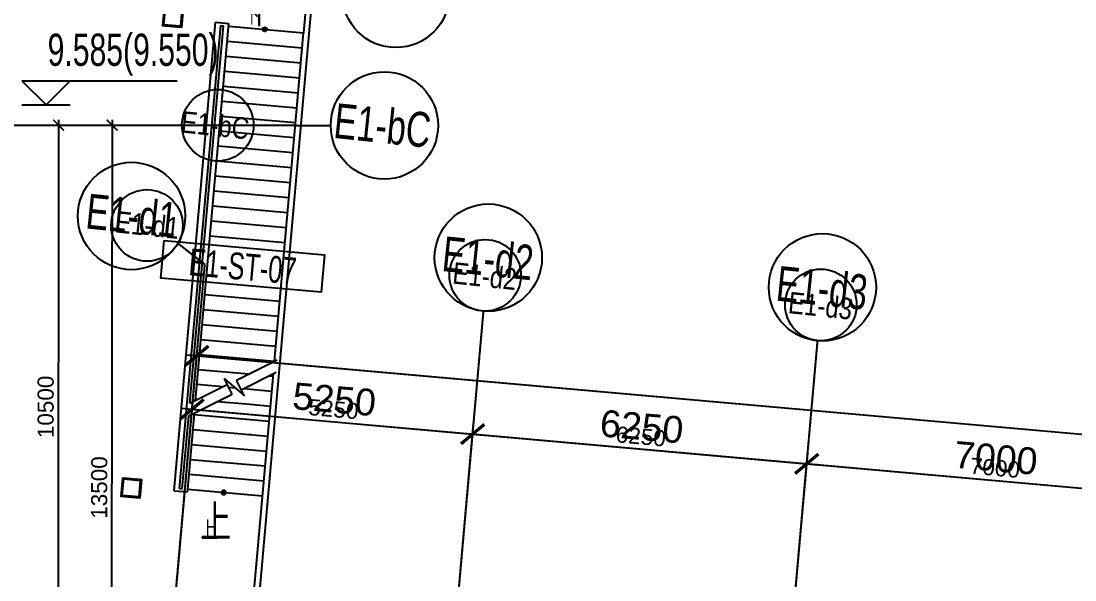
# Model space of a CAD drawing. Header units: millimetres. Extents: x -174040 to 151923, y -227569 to 142020.
# Drawn here: x -67933 to -48294, y 30864 to 41272 of the extents above; entities that cross this region are included whole.
import ezdxf
from ezdxf.enums import TextEntityAlignment as Align

# ---------------------------------------------------------------- set-up
doc = ezdxf.new("R2010")
doc.units = ezdxf.units.MM
doc.header["$LTSCALE"] = 5
doc.linetypes.add('E-RG-1F$0$$0$DOTE', pattern=[2.42, 2, -0.2, 0.02, -0.2])
doc.linetypes.add('XRE2$0$HIDDEN', pattern=[0.375, 0.25, -0.125])
for name, color, linetype in [('A—文字索引', 40, 'Continuous'), ('A—楼梯、电梯、栏杆', 50, 'Continuous'), ('A—轴线、尺寸', 1, 'Continuous'), ('E-RG-2F-300xp$0$E-RG-1F$0$A-DIMS-100', 1, 'Continuous'), ('E1-RI-3F$0$0S-BEAM-DIMS', 21, 'Continuous'), ('E1-RI-3F$0$0S-COLS-LINE', 90, 'Continuous'), ('E1-RI-3F$0$0S-SLAB-SYMB', 40, 'Continuous'), ('E1-RV-3F$0$WRV-1-01-N1$0$AUDIT_D_120618114340-341', 1, 'Continuous'), ('I—平面—填充01(线状)', 8, 'Continuous'), ('I—平面—文字', 40, 'Continuous'), ('I—平面—文字（放大1：100）', 40, 'XRE2$0$HIDDEN'), ('I—平面—标高', 40, 'Continuous'), ('XRE1$0$A-SYMB', 4, 'Continuous'), ('XRE1$0$A-SYMB-NUMB-T', 4, 'Continuous'), ('轴线100', 1, 'Continuous')]:
    doc.layers.add(name, color=color, linetype=linetype)
doc.layers.add('E1-RI-3F$0$A-DETL-MBND', color=5, linetype='Continuous', lineweight=5)
doc.styles.add('ARIAL', font='arial.ttf')
doc.styles.add('XD2008', font='SIMYOU.TTF', dxfattribs={"width": 0.7})
doc.styles.add('XRE1$0$ECADI-TXT', font='simplex.shx', dxfattribs={"bigfont": 'hztxt.shx'})
doc.styles.add('幼圆', font='SIMYOU.TTF', dxfattribs={"width": 0.7})
doc.dimstyles.new('200', dxfattribs={"dimscale": 200, "dimtxt": 2.5, "dimasz": 2, "dimexe": 1, "dimexo": 1, "dimgap": 0.8, "dimtad": 1, "dimdec": 0, "dimdsep": 46, "dimtxsty": 'ARIAL', "dimblk1": 'ARCHTICK', "dimblk2": 'ARCHTICK', "dimsah": 1, "dimcen": -0.9, "dimdle": 1, "dimclrd": 256, "dimclre": 256, "dimclrt": 40, "dimaunit": 1, "dimadec": 0, "dimazin": 0, "dimtfac": 0.35, "dimtdec": 0, "dimtix": 1, "dimtmove": 2, "dimatfit": 3, "dimldrblk": 'ARCHTICK', "dimfxl": 0, "dimtvp": 0.8, "dimtolj": 1, "dimtzin": 0, "dimarcsym": 0})
doc.dimstyles.new('副本 100', dxfattribs={"dimscale": 100, "dimtxt": 2.5, "dimasz": 2, "dimexe": 1, "dimexo": 1, "dimgap": 0.8, "dimtad": 1, "dimdec": 0, "dimdsep": 46, "dimtxsty": 'ARIAL', "dimblk1": 'ARCHTICK', "dimblk2": 'ARCHTICK', "dimsah": 1, "dimcen": -0.9, "dimdle": 1, "dimclrd": 256, "dimclre": 256, "dimclrt": 40, "dimaunit": 1, "dimadec": 0, "dimazin": 0, "dimtfac": 0.35, "dimtdec": 0, "dimtix": 1, "dimtmove": 2, "dimatfit": 3, "dimldrblk": 'ARCHTICK', "dimfxl": 0, "dimtvp": 0.8, "dimtolj": 1, "dimtzin": 0, "dimarcsym": 0})

# ---------------------------------------------------------------- blocks, each defined once
blk = doc.blocks.new('_ArchTick')
at = {"color": 0, "linetype": 'ByBlock', "const_width": 0.15}
blk.add_lwpolyline([(-0.5, -0.5), (0.5, 0.5)], dxfattribs=at)
blk = doc.blocks.new('*D253')
at = {"layer": 'A—轴线、尺寸', "linetype": 'ByBlock', "lineweight": -2}
for p, q in [((-65082, 30258), (-64729, 34243)), ((-64945, 34061), (-59318, 33562)), ((-59852, 29794), (-59499, 33779))]:
    blk.add_line(p, q, dxfattribs=at)
at = {"layer": 'Defpoints', "color": 0, "linetype": 'ByBlock'}
for p in [(-59517, 33580), (-65100, 30059), (-59870, 29595)]:
    blk.add_point(p, dxfattribs=at)
at = {"layer": 'A—轴线、尺寸', "linetype": 'ByBlock', "lineweight": -2, "xscale": 400, "yscale": 400, "zscale": 400}
for p, rotation in [((-64746, 34043), 174.9322288641356), ((-59517, 33580), 354.9322288641357)]:
    blk.add_blockref('_ArchTick', p, dxfattribs=dict(at, rotation=rotation))
at = {"layer": 'A—轴线、尺寸', "color": 40, "linetype": 'ByBlock', "insert": (-62095, 34225), "char_height": 500, "attachment_point": 5, "rotation": 354.9322, "style": 'ARIAL'}
blk.add_mtext('\\A1;5250', dxfattribs=at)
blk = doc.blocks.new('*D254')
at = {"layer": 'A—轴线、尺寸', "linetype": 'ByBlock', "lineweight": -2}
for p, q in [((-59852, 29794), (-59499, 33779)), ((-59716, 33597), (-53092, 33010)), ((-53627, 29242), (-53274, 33227))]:
    blk.add_line(p, q, dxfattribs=at)
at = {"layer": 'Defpoints', "color": 0, "linetype": 'ByBlock'}
for p in [(-53291, 33027), (-59870, 29595), (-53645, 29043)]:
    blk.add_point(p, dxfattribs=at)
at = {"layer": 'A—轴线、尺寸', "linetype": 'ByBlock', "lineweight": -2, "xscale": 400, "yscale": 400, "zscale": 400}
for p, rotation in [((-59517, 33580), 174.9322288641356), ((-53291, 33027), 354.9322288641357)]:
    blk.add_blockref('_ArchTick', p, dxfattribs=dict(at, rotation=rotation))
at = {"layer": 'A—轴线、尺寸', "color": 40, "linetype": 'ByBlock', "insert": (-56367, 33717), "char_height": 500, "attachment_point": 5, "rotation": 354.9322, "style": 'ARIAL'}
blk.add_mtext('\\A1;6250', dxfattribs=at)
blk = doc.blocks.new('*D255')
at = {"layer": 'A—轴线、尺寸', "linetype": 'ByBlock', "lineweight": -2}
for p, q in [((-53627, 29242), (-53274, 33227)), ((-53490, 33045), (-46119, 32391)), ((-46654, 28624), (-46301, 32608))]:
    blk.add_line(p, q, dxfattribs=at)
at = {"layer": 'Defpoints', "color": 0, "linetype": 'ByBlock'}
for p in [(-46319, 32409), (-53645, 29043), (-46672, 28425)]:
    blk.add_point(p, dxfattribs=at)
at = {"layer": 'A—轴线、尺寸', "linetype": 'ByBlock', "lineweight": -2, "xscale": 400, "yscale": 400, "zscale": 400}
for p, rotation in [((-53291, 33027), 174.9322288641356), ((-46319, 32409), 354.9322288641357)]:
    blk.add_blockref('_ArchTick', p, dxfattribs=dict(at, rotation=rotation))
at = {"layer": 'A—轴线、尺寸', "color": 40, "linetype": 'ByBlock', "insert": (-49768, 33132), "char_height": 500, "attachment_point": 5, "rotation": 354.9322, "style": 'ARIAL'}
blk.add_mtext('\\A1;7000', dxfattribs=at)
blk = doc.blocks.new('*D261')
at = {"layer": 'A—轴线、尺寸', "linetype": 'ByBlock', "lineweight": -2}
for p, q in [((-65126, 29760), (-64640, 35239)), ((-64857, 35057), (6363, 28741)), ((5696, 23479), (6182, 28958))]:
    blk.add_line(p, q, dxfattribs=at)
at = {"layer": 'Defpoints', "color": 0, "linetype": 'ByBlock'}
for p in [(-65144, 29561), (6164, 28759), (5678, 23280)]:
    blk.add_point(p, dxfattribs=at)
at = {"layer": 'A—轴线、尺寸', "linetype": 'ByBlock', "lineweight": -2, "xscale": 400, "yscale": 400, "zscale": 400}
for p, rotation in [((-64658, 35039), 174.9322288641356), ((6164, 28759), 354.9322288641357)]:
    blk.add_blockref('_ArchTick', p, dxfattribs=dict(at, rotation=rotation))
at = {"layer": 'A—轴线、尺寸', "color": 40, "linetype": 'ByBlock', "insert": (-29210, 32313), "char_height": 500, "attachment_point": 5, "rotation": 354.9322, "style": 'ARIAL'}
blk.add_mtext('\\A1;71100', dxfattribs=at)
blk = doc.blocks.new('E1-RV-3F$0$3')
at = {"layer": 'A—楼梯、电梯、栏杆'}
h = blk.add_hatch(color=256, dxfattribs=at)
edge = h.paths.add_edge_path()
edge.add_arc((10773784.9, -7567736.8), 20, 138.7891, 318.7891, ccw=False)
edge.add_arc((10773784.9, -7567736.8), 20, -41.2109, 138.7891, ccw=False)
blk.add_lwpolyline([(10773800, -7567750, -1), (10773769.9, -7567723.7, -1)], format="xyb", close=True, dxfattribs=at)
blk = doc.blocks.new('E1-RI-3F$0$gz3')
at = {"layer": 'E1-RI-3F$0$0S-SLAB-SYMB'}
h = blk.add_hatch(dxfattribs=at)
h.set_pattern_fill('ANSI31', color=8, scale=50)
h.set_pattern_definition([(45, (-11779061.447, 6168695.3025), (-4.4194173824, 4.4194173824), [])])
h.paths.add_polyline_path([(175, 175), (-175, 175), (-175, -175), (175, -175)])
h.paths.add_polyline_path([(155, -155), (-155, -155), (-155, 155), (155, 155)], flags=16)
at = {"layer": 'E1-RI-3F$0$0S-COLS-LINE', "color": 4}
blk.add_lwpolyline([(-175, 175), (175, 175), (175, -175), (-175, -175), (-175, 175)], dxfattribs=at)
blk.add_lwpolyline([(-155, 155), (155, 155), (155, -155), (-155, -155)], close=True, dxfattribs=at)
blk = doc.blocks.new('XRE1$0$ECADI-TAG-CODE')
at = {"layer": 'XRE1$0$A-SYMB-NUMB-T', "color": 1}
blk.add_lwpolyline([(0, 3.5), (15, 3.5), (15, 0), (0, 0)], close=True, dxfattribs=at)
at = {"layer": 'XRE1$0$A-SYMB-NUMB-T', "style": 'XRE1$0$ECADI-TXT', "width": 0.7}
blk.add_attdef('CODE', text='', height=2.5, dxfattribs=at).set_placement((7.5, 1.75), align=Align.MIDDLE_CENTER)
blk = doc.blocks.new('biaogao')
at = {"layer": 'I—平面—标高'}
blk.add_line((11716360, -6091840), (11717260, -6091840), dxfattribs=at)
for points in [[(11716360, -6091390), (11719252, -6091390)], [(11716360, -6091390), (11716810, -6091840)], [(11716810, -6091840), (11717260, -6091390)]]:
    blk.add_lwpolyline(points, dxfattribs=at)
at = {"layer": 'I—平面—标高', "style": 'XD2008', "width": 0.7, "flags": 8}
blk.add_attdef('%%p0.000(-0.100)', text='', height=600, dxfattribs=at).set_placement((11716840, -6091293), align=Align.BOTTOM_LEFT)
blk = doc.blocks.new('*D441')
at = {"layer": 'Defpoints', "color": 0, "linetype": 'ByBlock'}
for p in [(-189337, 39858), (-189349, 29358), (-187764, 29356)]:
    blk.add_point(p, dxfattribs=at)
at = {"layer": '轴线100', "linetype": 'ByBlock', "lineweight": -2}
for p, q in [((-187751, 39956), (-187764, 29256)), ((-189237, 39858), (-187652, 39856)), ((-189249, 29358), (-187664, 29356))]:
    blk.add_line(p, q, dxfattribs=at)
at = {"layer": '轴线100', "linetype": 'ByBlock', "lineweight": -2, "xscale": 200, "yscale": 200, "zscale": 200}
for p, rotation in [((-187752, 39856), 89.93222881953983), ((-187764, 29356), 269.9322288195398)]:
    blk.add_blockref('_ArchTick', p, dxfattribs=dict(at, rotation=rotation))
at = {"layer": '轴线100', "color": 40, "linetype": 'ByBlock', "insert": (-187991, 34607), "char_height": 300, "attachment_point": 5, "rotation": 89.9322, "style": 'ARIAL'}
blk.add_mtext('\\A1;10500', dxfattribs=at)
blk = doc.blocks.new('*D469')
at = {"layer": 'Defpoints', "color": 0, "linetype": 'ByBlock'}
for p in [(-189837, 39859), (-189853, 26359), (-186768, 26355)]:
    blk.add_point(p, dxfattribs=at)
at = {"layer": '轴线100', "linetype": 'ByBlock', "lineweight": -2}
for p, q in [((-186751, 39955), (-186768, 26255)), ((-189737, 39859), (-186652, 39855)), ((-189753, 26359), (-186668, 26355))]:
    blk.add_line(p, q, dxfattribs=at)
at = {"layer": '轴线100', "linetype": 'ByBlock', "lineweight": -2, "xscale": 200, "yscale": 200, "zscale": 200}
for p, rotation in [((-186752, 39855), 89.93222881953983), ((-186768, 26355), 269.9322288195398)]:
    blk.add_blockref('_ArchTick', p, dxfattribs=dict(at, rotation=rotation))
at = {"layer": '轴线100', "color": 40, "linetype": 'ByBlock', "insert": (-186993, 33105), "char_height": 300, "attachment_point": 5, "rotation": 89.9322, "style": 'ARIAL'}
blk.add_mtext('\\A1;13500', dxfattribs=at)
blk = doc.blocks.new('*D524')
at = {"layer": 'Defpoints', "color": 0, "linetype": 'ByBlock'}
for p in [(-180034, 34100), (-185617, 30579), (-180387, 30115)]:
    blk.add_point(p, dxfattribs=at)
at = {"layer": '轴线100', "linetype": 'ByBlock', "lineweight": -2}
for p, q in [((-185608, 30679), (-185255, 34663)), ((-185363, 34572), (-179934, 34091)), ((-180379, 30215), (-180025, 34199))]:
    blk.add_line(p, q, dxfattribs=at)
at = {"layer": '轴线100', "linetype": 'ByBlock', "lineweight": -2, "xscale": 200, "yscale": 200, "zscale": 200}
for p, rotation in [((-185264, 34563), 174.9322288766972), ((-180034, 34100), 354.9322288766971)]:
    blk.add_blockref('_ArchTick', p, dxfattribs=dict(at, rotation=rotation))
at = {"layer": '轴线100', "color": 40, "linetype": 'ByBlock', "insert": (-182628, 34564), "char_height": 300, "attachment_point": 5, "rotation": 354.9322, "style": 'ARIAL'}
blk.add_mtext('\\A1;5250', dxfattribs=at)
blk = doc.blocks.new('*D525')
at = {"layer": 'Defpoints', "color": 0, "linetype": 'ByBlock'}
for p in [(-173809, 33548), (-180387, 30115), (-174162, 29563)]:
    blk.add_point(p, dxfattribs=at)
at = {"layer": '轴线100', "linetype": 'ByBlock', "lineweight": -2}
for p, q in [((-180379, 30215), (-180025, 34199)), ((-180134, 34109), (-173709, 33539)), ((-174153, 29663), (-173800, 33647))]:
    blk.add_line(p, q, dxfattribs=at)
at = {"layer": '轴线100', "linetype": 'ByBlock', "lineweight": -2, "xscale": 200, "yscale": 200, "zscale": 200}
for p, rotation in [((-180034, 34100), 174.9322288766972), ((-173809, 33548), 354.9322288766971)]:
    blk.add_blockref('_ArchTick', p, dxfattribs=dict(at, rotation=rotation))
at = {"layer": '轴线100', "color": 40, "linetype": 'ByBlock', "insert": (-176901, 34056), "char_height": 300, "attachment_point": 5, "rotation": 354.9322, "style": 'ARIAL'}
blk.add_mtext('\\A1;6250', dxfattribs=at)
blk = doc.blocks.new('*D526')
at = {"layer": 'Defpoints', "color": 0, "linetype": 'ByBlock'}
for p in [(-166836, 32929), (-174162, 29563), (-167189, 28945)]:
    blk.add_point(p, dxfattribs=at)
at = {"layer": '轴线100', "linetype": 'ByBlock', "lineweight": -2}
for p, q in [((-174153, 29663), (-173800, 33647)), ((-173908, 33556), (-166736, 32920)), ((-167180, 29045), (-166827, 33029))]:
    blk.add_line(p, q, dxfattribs=at)
at = {"layer": '轴线100', "linetype": 'ByBlock', "lineweight": -2, "xscale": 200, "yscale": 200, "zscale": 200}
for p, rotation in [((-173809, 33548), 174.9322288766972), ((-166836, 32929), 354.9322288766971)]:
    blk.add_blockref('_ArchTick', p, dxfattribs=dict(at, rotation=rotation))
at = {"layer": '轴线100', "color": 40, "linetype": 'ByBlock', "insert": (-170302, 33471), "char_height": 300, "attachment_point": 5, "rotation": 354.9322, "style": 'ARIAL'}
blk.add_mtext('\\A1;7000', dxfattribs=at)
blk = doc.blocks.new('*D532')
at = {"layer": 'Defpoints', "color": 0, "linetype": 'ByBlock'}
for p in [(-185661, 30081), (-114353, 29279), (-114839, 23800)]:
    blk.add_point(p, dxfattribs=at)
at = {"layer": '轴线100', "linetype": 'ByBlock', "lineweight": -2}
for p, q in [((-185652, 30181), (-185166, 35659)), ((-185275, 35568), (-114254, 29270)), ((-114830, 23900), (-114344, 29379))]:
    blk.add_line(p, q, dxfattribs=at)
at = {"layer": '轴线100', "linetype": 'ByBlock', "lineweight": -2, "xscale": 200, "yscale": 200, "zscale": 200}
for p, rotation in [((-185175, 35559), 174.9322288766972), ((-114353, 29279), 354.9322288766971)]:
    blk.add_blockref('_ArchTick', p, dxfattribs=dict(at, rotation=rotation))
at = {"layer": '轴线100', "color": 40, "linetype": 'ByBlock', "insert": (-149744, 32651), "char_height": 300, "attachment_point": 5, "rotation": 354.9322, "style": 'ARIAL'}
blk.add_mtext('\\A1;71100', dxfattribs=at)
blk = doc.blocks.new('A$C1C9D1350')
at = {"layer": '轴线100', "linetype": 'E-RG-1F$0$$0$DOTE'}
for p, q in [((-229758.9, 39905.7), (-185451.6, 39853.3)), ((-188573.2, -2762.9), (-185024.4, 37262)), ((-183370.7, -3530.8), (-179831.1, 36390.6)), ((-177145.2, -4082.9), (-173605.5, 35838.5))]:
    blk.add_line(p, q, dxfattribs=at)
at = {"layer": '轴线100', "linetype": 'ByBlock'}
blk.add_line((-185024.4, 37262), (-185531.3, 37653.8), dxfattribs=at)
for centre in [(-184784.9, 39853.3), (-186103.1, 37986.4)]:
    blk.add_circle(centre, 666.7, dxfattribs=at)
at = {"layer": '轴线100'}
for centre in [(-179801.6, 37058.1), (-173546.5, 36506.8)]:
    blk.add_circle(centre, 666.7, dxfattribs=at)
at = {"layer": '轴线100', "color": 40, "style": 'ARIAL', "width": 0.8}
for s, p in [('E1-bC', (-184832.1, 39852.6)), ('E1-d1', (-186097.5, 37995.5)), ('E1-d2', (-179810.8, 37042.5)), ('E1-d3', (-173555.7, 36491.4))]:
    blk.add_text(s, height=400, rotation=354, dxfattribs=at).set_placement(p, align=Align.MIDDLE_CENTER)
at = {"layer": '轴线100', "linetype": 'ByBlock'}
for base, p1, p2, angle, picture, middle in [((-186767.6, 26355.2), (-189836.6, 39858.8), (-189852.6, 26358.8), 89.93223, '*D469', (-186992.9, 33105.4)), ((-187764, 29356.4), (-189336.6, 39858.2), (-189349.1, 29358.2), 89.93223, '*D441', (-187991, 34606.6)), ((-114353.3, 29278.9), (-185661.2, 30080.9), (-114839.1, 23800.4), 354.93223, '*D532', (-149743.7, 32651.5)), ((-180034.1, 34099.7), (-185616.9, 30579.1), (-180387.4, 30115.3), 354.93223, '*D524', (-182628.2, 34563.9)), ((-173808.5, 33547.6), (-180387.4, 30115.3), (-174161.8, 29563.2), 354.93223, '*D525', (-176900.7, 34055.9)), ((-166835.9, 32929.3), (-174161.8, 29563.2), (-167189.2, 28944.9), 354.93223, '*D526', (-170301.6, 33470.7))]:
    dim = blk.add_linear_dim(base=base, p1=p1, p2=p2, angle=angle, dimstyle='副本 100', override={"dimtxt": 3}, dxfattribs=at)
    dim.commit()
    dim.dimension.update_dxf_attribs({"geometry": picture, "text_midpoint": middle})

msp = doc.modelspace()

# ---------------------------------------------------------------- linework, layer by layer
at = {"layer": 'A—楼梯、电梯、栏杆'}
for p, q in [((-65081.8, 32524), (-64307.9, 41249.7)), ((-65081.8, 32524), (-64307.9, 41249.7)), ((-64307.9, 41249.7), (-64058.8, 41227.6)), ((-64307.9, 41249.7), (-64058.8, 41227.6)), ((-64977.8, 32564.9), (-64212.7, 41191.1)), ((-64977.8, 32564.9), (-64212.7, 41191.1)), ((-64786.7, 34153.7), (-64162.9, 41186.7)), ((-64786.7, 34153.7), (-64162.9, 41186.7)), ((-64681.6, 34206.1), (-64058.8, 41227.6)), ((-64681.6, 34206.1), (-64058.8, 41227.6)), ((-64212.7, 41191.1), (-64162.9, 41186.7)), ((-64212.7, 41191.1), (-64162.9, 41186.7)), ((-64063.4, 41177.8), (-62668.7, 41054.1)), ((-64063.4, 41177.8), (-62668.7, 41054.1)), ((-63211.2, 34938.1), (-62668.6, 41054.1)), ((-63211.2, 34938.1), (-62668.6, 41054.1)), ((-64088.1, 40898.9), (-62693.4, 40775.2)), ((-64088.1, 40898.9), (-62693.4, 40775.2)), ((-64112.8, 40620), (-62718.1, 40496.3)), ((-64112.8, 40620), (-62718.1, 40496.3)), ((-64137.6, 40341.1), (-62742.9, 40217.4)), ((-64137.6, 40341.1), (-62742.9, 40217.4)), ((-64162.3, 40062.2), (-62767.6, 39938.5)), ((-64162.3, 40062.2), (-62767.6, 39938.5)), ((-64187.1, 39783.3), (-62792.4, 39659.6)), ((-64187.1, 39783.3), (-62792.4, 39659.6)), ((-64211.8, 39504.4), (-62817.1, 39380.7)), ((-64211.8, 39504.4), (-62817.1, 39380.7)), ((-64236.5, 39225.5), (-62841.9, 39101.8)), ((-64236.5, 39225.5), (-62841.9, 39101.8)), ((-64261.3, 38946.6), (-62866.6, 38822.9)), ((-64261.3, 38946.6), (-62866.6, 38822.9)), ((-64286, 38667.7), (-62891.4, 38544)), ((-64286, 38667.7), (-62891.4, 38544)), ((-64310.7, 38388.8), (-62916.1, 38265.1)), ((-64310.7, 38388.8), (-62916.1, 38265.1)), ((-64335.5, 38109.9), (-62940.9, 37986.2)), ((-64335.5, 38109.9), (-62940.9, 37986.2)), ((-64360.2, 37831), (-62965.6, 37707.3)), ((-64360.2, 37831), (-62965.6, 37707.3)), ((-64385, 37552.1), (-62990.3, 37428.4)), ((-64385, 37552.1), (-62990.3, 37428.4)), ((-64409.7, 37273.2), (-63015.1, 37149.5)), ((-64409.7, 37273.2), (-63015.1, 37149.5)), ((-64506.8, 36177.5), (-63112.2, 36053.8)), ((-64506.8, 36177.5), (-63112.2, 36053.8)), ((-64531.5, 35898.6), (-63137, 35774.9)), ((-64531.5, 35898.6), (-63137, 35774.9)), ((-64556.3, 35619.7), (-63161.7, 35496)), ((-64556.3, 35619.7), (-63161.7, 35496)), ((-64581, 35340.7), (-63186.4, 35217.1)), ((-64581, 35340.7), (-63186.4, 35217.1)), ((-64605.7, 35061.8), (-63212.9, 34938.3)), ((-64605.7, 35061.8), (-63212.9, 34938.3)), ((-63919.6, 34586), (-63158.6, 34965.4)), ((-63919.6, 34586), (-63158.6, 34965.4)), ((-64630.5, 34782.9), (-63691.6, 34699.7)), ((-64630.5, 34782.9), (-63691.6, 34699.7)), ((-63830.3, 34407), (-63179.3, 34731.6)), ((-63830.3, 34407), (-63179.3, 34731.6)), ((-63628, 30238.8), (-63231.8, 34705.4)), ((-63628, 30238.8), (-63231.8, 34705.4)), ((-63311.1, 34665.9), (-63235.9, 34659.2)), ((-63311.1, 34665.9), (-63235.9, 34659.2)), ((-64786.7, 34153.7), (-64089.6, 34501.3)), ((-64786.7, 34153.7), (-64089.6, 34501.3)), ((-64170.3, 34461), (-64655.2, 34504)), ((-64170.3, 34461), (-64655.2, 34504)), ((-64064.8, 34451.7), (-63944.6, 34441)), ((-64064.8, 34451.7), (-63944.6, 34441)), ((-63789.7, 34427.3), (-63260.7, 34380.3)), ((-63789.7, 34427.3), (-63260.7, 34380.3)), ((-64807.4, 33919.9), (-64000.3, 34322.3)), ((-64807.4, 33919.9), (-64000.3, 34322.3)), ((-64679.9, 34225.1), (-64649, 34222.4)), ((-64679.9, 34225.1), (-64649, 34222.4)), ((-64268.4, 34188.6), (-64068.6, 34170.9)), ((-64268.4, 34188.6), (-63664.9, 34135.1)), ((-64268.4, 34188.6), (-64068.6, 34170.9)), ((-64268.4, 34188.6), (-63664.9, 34135.1)), ((-63664.9, 34135.1), (-63285.4, 34101.4)), ((-63664.9, 34135.1), (-63285.4, 34101.4)), ((-64928, 32560.5), (-64807.4, 33919.9)), ((-64928, 32560.5), (-64807.4, 33919.9)), ((-64828.4, 32551.7), (-64702.4, 33972.3)), ((-64828.4, 32551.7), (-64702.4, 33972.3)), ((-64704.7, 33946.2), (-64290.6, 33909.5)), ((-64704.7, 33946.2), (-64290.6, 33909.5)), ((-64290.6, 33909.5), (-63310.2, 33822.5)), ((-64290.6, 33909.5), (-63310.2, 33822.5)), ((-63880, 33873.1), (-63651.1, 33852.8)), ((-63880, 33873.1), (-63651.1, 33852.8)), ((-64729.4, 33667.3), (-63334.9, 33543.6)), ((-64729.4, 33667.3), (-63334.9, 33543.6)), ((-64754.2, 33388.4), (-63359.7, 33264.7)), ((-64754.2, 33388.4), (-63359.7, 33264.7)), ((-63691.4, 33575.2), (-63637.2, 33570.4)), ((-63691.4, 33575.2), (-63637.2, 33570.4)), ((-64778.9, 33109.5), (-63384.4, 32985.8)), ((-64778.9, 33109.5), (-63384.4, 32985.8)), ((-64803.6, 32830.6), (-63409.2, 32706.9)), ((-64803.6, 32830.6), (-63409.2, 32706.9)), ((-65081.8, 32524), (-64832.9, 32501.9)), ((-65081.8, 32524), (-64832.9, 32501.9)), ((-64977.8, 32564.9), (-64928, 32560.5)), ((-64977.8, 32564.9), (-64928, 32560.5)), ((-64832.9, 32501.9), (-64828.4, 32551.7)), ((-64832.9, 32501.9), (-64828.4, 32551.7)), ((-64828.5, 32551.7), (-63433.9, 32428)), ((-64828.5, 32551.7), (-63433.9, 32428)), ((-64828.4, 32551.7), (-63433.9, 32428)), ((-64828.4, 32551.7), (-63433.9, 32428))]:
    msp.add_line(p, q, dxfattribs=at)
for points in [[(-67641.7, 43826.7), (-62363.7, 43358.5), (-63528.4, 30230)], [(-67641.7, 43826.7), (-62363.7, 43358.5), (-63528.4, 30230)], [(-67650.5, 43727.1), (-62472.1, 43267.7), (-62668.5, 41054.1)], [(-67650.5, 43727.1), (-62472.1, 43267.7), (-62668.5, 41054.1)], [(-64000.3, 34322.3), (-64144.1, 34610.6), (-63775.6, 34297.2), (-63919.6, 34586)], [(-64000.3, 34322.3), (-64144.1, 34610.6), (-63775.6, 34297.2), (-63919.6, 34586)]]:
    msp.add_lwpolyline(points, dxfattribs=at)
for points in [[(-63391.2, 41118.2, 0, 0, 0), (-63918, 35178.2, 40, 0, 0), (-63936.8, 34965.4, 0, 0, 0)], [(-63391.2, 41118.2, 0, 0, 0), (-63918, 35178.2, 40, 0, 0), (-63936.8, 34965.4, 0, 0, 0)], [(-64156, 32492.1, 0, 0, 0), (-64015.8, 34074.4, 40, 0, 0), (-63996.9, 34287.2, 0, 0, 0)], [(-64156, 32492.1, 0, 0, 0), (-64015.8, 34074.4, 40, 0, 0), (-63996.9, 34287.2, 0, 0, 0)]]:
    msp.add_lwpolyline(points, format="xyseb", dxfattribs=at)
at = {"layer": 'A—轴线、尺寸', "linetype": 'E-RG-1F$0$$0$DOTE'}
for p, q in [((-69546.7, 39338.6), (-62162, 39329.9)), ((-66308.8, 16421.6), (-64507.1, 36741.9)), ((-59895.8, 29305.5), (-59313.8, 35870.4)), ((-53670.3, 28753.4), (-53088.2, 35318.3))]:
    msp.add_line(p, q, dxfattribs=at)
at = {"layer": 'A—轴线、尺寸', "linetype": 'ByBlock'}
msp.add_line((-64507.1, 36741.9), (-65013.9, 37133.6), dxfattribs=at)
for centre in [(-60948.8, 41779.3), (-61162, 39328.7), (-65875.1, 37642.1), (-59225.7, 36866.5), (-53000.2, 36314.4)]:
    msp.add_circle(centre, 1000, dxfattribs=at)
at = {"layer": 'E-RG-2F-300xp$0$E-RG-1F$0$A-DIMS-100', "ltscale": 3}
msp.add_line((-64507.1, 36741.9), (-65013.9, 37133.6), dxfattribs=at)
at = {"layer": 'E1-RI-3F$0$0S-BEAM-DIMS'}
for points in [[(-65261.2, 41533.2), (-64912.5, 41502.3), (-64943.5, 41153.7), (-65292.1, 41184.6)], [(-65243, 41511.5), (-64934.2, 41484.1), (-64961.6, 41175.3), (-65270.4, 41202.7)], [(-66038.5, 32767.6), (-65689.9, 32736.7), (-65720.8, 32388.1), (-66069.4, 32419)], [(-66020.4, 32745.9), (-65711.6, 32718.5), (-65739, 32409.7), (-66047.7, 32437.1)]]:
    msp.add_lwpolyline(points, close=True, dxfattribs=at)
at = {"layer": 'E1-RI-3F$0$A-DETL-MBND'}
msp.add_line((-63525, 32354.9), (-63525, 32354.9), dxfattribs=at)

# ---------------------------------------------------------------- block references
at = {"layer": 'E1-RI-3F$0$0S-COLS-LINE', "color": 4, "rotation": 354.9322288705201}
for p in [(-65102.3, 41343.4), (-65879.7, 32577.8)]:
    msp.add_blockref('E1-RI-3F$0$gz3', p, dxfattribs=at)
at = {"layer": 'E1-RV-3F$0$WRV-1-01-N1$0$AUDIT_D_120618114340-341', "yscale": 2, "zscale": 2}
for p, xscale, rotation in [((-17043352.1, -20085015.4), 2, 84.93146036413818), ((-17043352.1, -20085015.4), 2, 84.93146036413818), ((-13237386.4, 22832630.9), -1.999999999999998, 84.9329973621016), ((-13237386.4, 22832630.9), -1.999999999999998, 84.9329973621016)]:
    msp.add_blockref('E1-RV-3F$0$3', p, dxfattribs=dict(at, xscale=xscale, rotation=rotation))
at = {"layer": 'I—平面—填充01(线状)'}
ref = msp.add_blockref('biaogao', (-11784277.7, 6131551.2), dxfattribs=at)
ref.add_attrib('%%p0.000(-0.100)', '9.585(9.550)', dxfattribs={"layer": 'I—平面—标高', "height": 600, "style": 'XD2008', "width": 0.7}).set_placement((-67438, 40258.4), align=Align.BOTTOM_LEFT)
at = {"layer": 'XRE1$0$A-SYMB'}
ref = msp.add_blockref('XRE1$0$ECADI-TAG-CODE', (-65328.1, 36485.3), dxfattribs=dict(at, xscale=200.0000000186264, yscale=200.0000000186263, zscale=200.0000000186264, rotation=354.9313075714674))
ref.add_attrib('CODE', 'E1-ST-07', dxfattribs={"layer": 'XRE1$0$A-SYMB-NUMB-T', "color": 40, "height": 500, "rotation": 354.93131, "style": '幼圆', "width": 0.7}).set_placement((-63803, 36701.4), align=Align.MIDDLE_CENTER)
at = {"layer": '轴线100'}
msp.add_blockref('A$C1C9D1350', (120517.4, -520.6), dxfattribs=at)

# ---------------------------------------------------------------- texts
at = {"layer": 'A—文字索引', "style": 'ARIAL', "width": 0.7}
for s, p in [('E1-bC', (-61197.3, 39328.1)), ('E1-d1', (-65871, 37648.9)), ('E1-d2', (-59232.7, 36854.8)), ('E1-d3', (-53007.1, 36302.8))]:
    msp.add_text(s, height=650, rotation=354, dxfattribs=at).set_placement(p, align=Align.MIDDLE_CENTER)
at = {"layer": 'A—楼梯、电梯、栏杆', "color": 40, "style": 'XD2008', "width": 0.7}
msp.add_text('下', height=300, rotation=0.07156, dxfattribs=at).set_placement((-63770, 41237.6, 0))
at = {"layer": 'I—平面—文字', "linetype": 'ByBlock', "style": 'XD2008', "width": 0.7}
for s, p in [('下', (-63770, 41237.6, 0)), ('上', (-64590.2, 31654.9, 0))]:
    msp.add_text(s, height=600, rotation=0.07156, dxfattribs=at).set_placement(p)
at = {"layer": 'I—平面—文字（放大1：100）', "linetype": 'ByBlock', "style": 'XD2008', "width": 0.7}
msp.add_text('上', height=300, rotation=0.07156, dxfattribs=at).set_placement((-64590.2, 31654.9, 0))

# ---------------------------------------------------------------- dimensions: what is measured, and where the dimension line sits
at = {"layer": 'A—轴线、尺寸', "linetype": 'ByBlock'}
for base, p1, p2, picture, middle in [((6164.1, 28758.8), (-65143.8, 29560.8), (5678.2, 23280.2), '*D261', (-29210.3, 32312.7)), ((-59516.7, 33579.6), (-65099.6, 30058.9), (-59870.1, 29595.2), '*D253', (-62094.8, 34225.1)), ((-53291.2, 33027.5), (-59870.1, 29595.2), (-53644.5, 29043.1), '*D254', (-56367.3, 33717.2)), ((-46318.5, 32409.1), (-53644.5, 29043.1), (-46671.9, 28424.7), '*D255', (-49768.2, 33132))]:
    dim = msp.add_linear_dim(base=base, p1=p1, p2=p2, angle=354.93223, dimstyle='200', dxfattribs=at)
    dim.commit()
    dim.dimension.update_dxf_attribs({"geometry": picture, "text_midpoint": middle})

doc.saveas('drawing.dxf')
